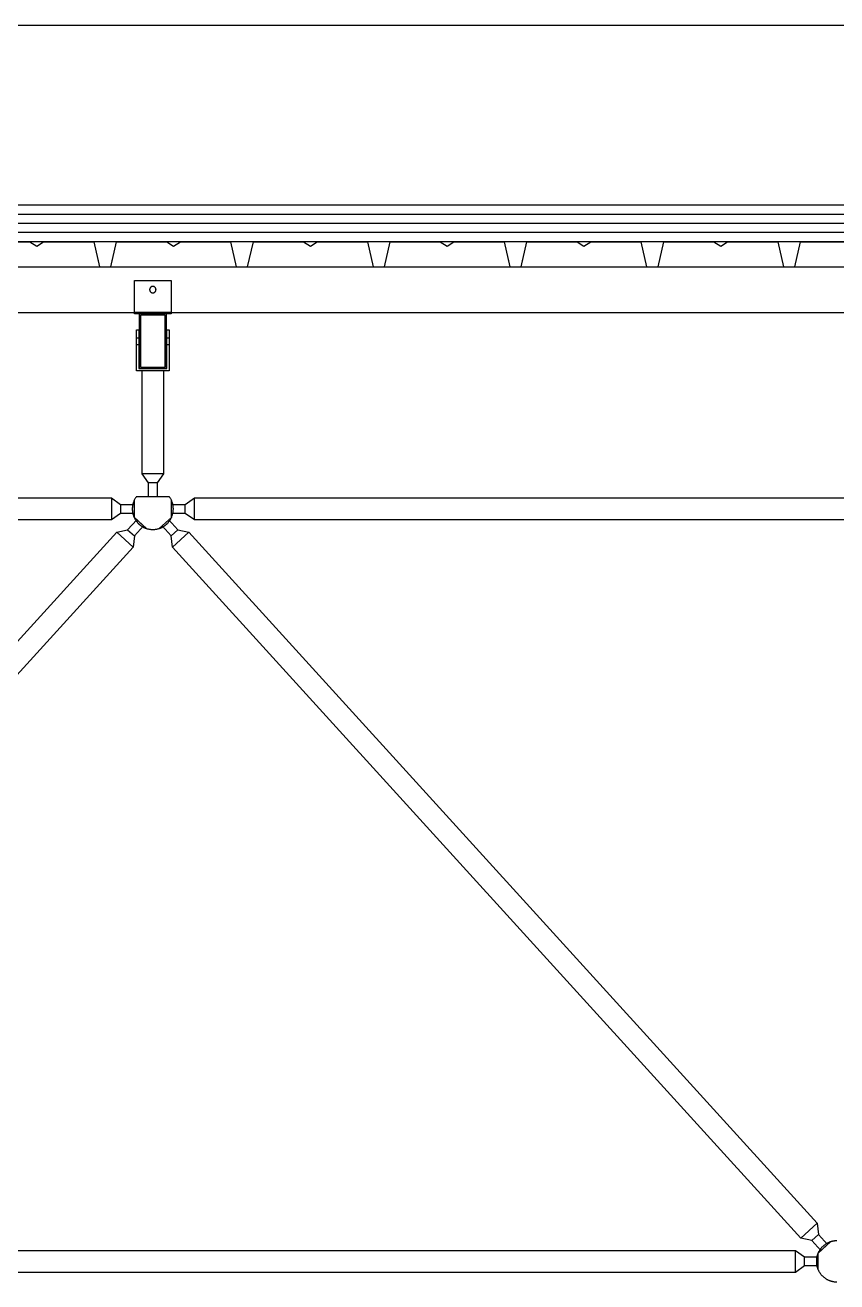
# Model space of a CAD drawing. Header units: centimetres. Extents: x 26200 to 152500, y -600 to 9300.
# Drawn here: x 129286.7 to 129464.7, y 1818.9 to 2094.5 of the extents above; entities that cross this region are included whole.
import ezdxf

# ---------------------------------------------------------------- set-up
doc = ezdxf.new("R2010")
doc.units = ezdxf.units.CM
doc.layers.add('ROTAS-MIMARI-KESIT', color=8, linetype='Continuous')

msp = doc.modelspace()

# ---------------------------------------------------------------- linework, layer by layer
at = {"layer": 'ROTAS-MIMARI-KESIT'}
msp.add_line((129128.29, 2094.5), (147186.65, 2094.5), dxfattribs=at)
for points in [[(147194.7, 2054.99), (129122.2, 2054.99)], [(147194.7, 2052.99), (129122.2, 2052.99)], [(147194.7, 2050.99), (129122.2, 2050.99)], [(147194.7, 2048.99), (129122.2, 2048.99)], [(147194.7, 2046.99), (129122.2, 2046.99)], [(129276.74, 2046.99), (129287.74, 2046.99), (129289.24, 2045.99), (129290.74, 2046.99), (129301.74, 2046.99), (129302.99, 2041.49), (129305.49, 2041.49), (129305.93, 2043.44)], [(129302.54, 2043.44), (129302.99, 2041.49), (129305.49, 2041.49), (129306.74, 2046.99), (129317.74, 2046.99), (129319.24, 2045.99), (129320.74, 2046.99), (129331.74, 2046.99), (129332.99, 2041.49), (129335.49, 2041.49), (129336.74, 2046.99), (129347.74, 2046.99), (129349.24, 2045.99), (129350.74, 2046.99), (129361.74, 2046.99), (129362.99, 2041.49), (129365.49, 2041.49), (129366.74, 2046.99), (129377.74, 2046.99), (129379.24, 2045.99), (129380.74, 2046.99), (129391.74, 2046.99), (129392.99, 2041.49), (129395.49, 2041.49), (129395.93, 2043.44)], [(129392.54, 2043.44), (129392.99, 2041.49), (129395.49, 2041.49), (129396.74, 2046.99), (129407.74, 2046.99), (129409.24, 2045.99), (129410.74, 2046.99), (129421.74, 2046.99), (129422.99, 2041.49), (129425.49, 2041.49), (129426.74, 2046.99), (129437.74, 2046.99), (129439.24, 2045.99), (129440.74, 2046.99), (129451.74, 2046.99), (129452.99, 2041.49), (129455.49, 2041.49), (129456.74, 2046.99), (129467.74, 2046.99)], [(129112.2, 2041.49), (138109.7, 2041.49)], [(129112.2, 2031.49), (138109.7, 2031.49)], [(129318.7, 2031.49), (129310.7, 2031.49)], [(129317.7, 2019.19), (129317.7, 2031.19), (129311.7, 2031.19), (129311.7, 2019.19)], [(129311.1, 2025.89), (129311.6, 2025.89)], [(129317.8, 2025.89), (129318.3, 2025.89)], [(129311.1, 2024.49), (129311.6, 2024.49)], [(129317.8, 2024.49), (129318.3, 2024.49)], [(129312.28, 2018.69), (129312.28, 1996.09), (129313.7, 1994.09), (129313.7, 1991.09)], [(129315.7, 1991.09), (129315.7, 1994.09), (129317.11, 1996.09), (129317.11, 2018.69)], [(129317.11, 1996.09), (129312.28, 1996.09)], [(129315.7, 1994.09), (129313.7, 1994.09)], [(129168.8, 1989.39), (129171.8, 1989.39), (129173.8, 1990.8), (129305.6, 1990.8), (129307.6, 1989.39), (129310.6, 1989.39)], [(129305.6, 1990.8), (129305.6, 1985.97)], [(129311.1, 1991.09), (129311.01, 1990.97), (129310.93, 1990.84), (129310.85, 1990.71), (129310.77, 1990.58), (129310.7, 1990.45), (129310.63, 1990.31), (129310.56, 1990.17), (129310.51, 1990.02), (129310.45, 1989.88), (129310.43, 1989.8), (129310.4, 1989.73), (129310.38, 1989.65), (129310.36, 1989.57), (129310.34, 1989.5), (129310.32, 1989.42), (129310.3, 1989.34), (129310.28, 1989.26), (129310.27, 1989.19), (129310.26, 1989.11), (129310.24, 1989.03), (129310.23, 1988.95), (129310.22, 1988.87), (129310.22, 1988.79), (129310.21, 1988.71), (129310.2, 1988.63), (129310.2, 1988.55), (129310.2, 1988.47), (129310.2, 1988.39), (129310.2, 1988.31), (129310.2, 1988.23), (129310.2, 1988.15), (129310.21, 1988.07), (129310.21, 1987.99), (129310.22, 1987.92), (129310.23, 1987.84), (129310.24, 1987.76), (129310.25, 1987.68), (129310.28, 1987.53), (129310.31, 1987.37), (129310.35, 1987.22), (129310.39, 1987.07), (129310.44, 1986.93), (129310.49, 1986.79), (129310.55, 1986.65), (129310.61, 1986.51), (129310.67, 1986.37), (129310.74, 1986.24), (129310.81, 1986.11), (129310.89, 1985.98), (129310.98, 1985.86), (129311.07, 1985.73), (129311.16, 1985.61), (129311.26, 1985.49), (129311.36, 1985.37), (129311.47, 1985.25), (129311.52, 1985.2), (129311.58, 1985.14), (129311.64, 1985.09), (129311.69, 1985.04), (129311.75, 1984.98), (129311.81, 1984.93), (129311.88, 1984.88), (129311.94, 1984.83), (129312, 1984.78), (129312.07, 1984.74), (129312.13, 1984.69), (129312.2, 1984.65), (129312.26, 1984.6), (129312.33, 1984.56), (129312.4, 1984.52), (129312.47, 1984.48), (129312.54, 1984.44), (129312.61, 1984.4), (129312.68, 1984.36), (129312.75, 1984.33), (129312.82, 1984.3), (129312.9, 1984.26), (129312.97, 1984.23), (129313.04, 1984.2), (129313.12, 1984.17), (129313.19, 1984.15), (129313.27, 1984.12), (129313.34, 1984.1), (129313.49, 1984.05), (129313.64, 1984.01), (129313.79, 1983.98), (129313.95, 1983.95), (129314.1, 1983.93), (129314.25, 1983.91), (129314.4, 1983.9), (129314.55, 1983.89), (129314.7, 1983.89), (129314.85, 1983.89), (129315, 1983.9), (129315.15, 1983.91), (129315.3, 1983.93), (129315.45, 1983.95), (129315.6, 1983.98), (129315.75, 1984.01), (129315.9, 1984.05), (129316.05, 1984.1), (129316.13, 1984.12), (129316.2, 1984.15), (129316.28, 1984.17), (129316.35, 1984.2), (129316.43, 1984.23), (129316.5, 1984.26), (129316.57, 1984.3), (129316.64, 1984.33), (129316.71, 1984.36), (129316.79, 1984.4), (129316.86, 1984.44), (129316.93, 1984.48), (129316.99, 1984.52), (129317.06, 1984.56), (129317.13, 1984.6), (129317.2, 1984.65), (129317.26, 1984.69), (129317.33, 1984.74), (129317.39, 1984.78), (129317.46, 1984.83), (129317.52, 1984.88), (129317.58, 1984.93), (129317.64, 1984.98), (129317.7, 1985.04), (129317.76, 1985.09), (129317.82, 1985.14), (129317.87, 1985.2), (129317.93, 1985.25), (129318.04, 1985.37), (129318.14, 1985.49), (129318.24, 1985.61), (129318.33, 1985.73), (129318.42, 1985.86), (129318.5, 1985.98), (129318.58, 1986.11), (129318.65, 1986.24), (129318.72, 1986.37), (129318.79, 1986.51), (129318.85, 1986.65), (129318.9, 1986.79), (129318.95, 1986.93), (129319, 1987.07), (129319.04, 1987.22), (129319.08, 1987.37), (129319.11, 1987.53), (129319.14, 1987.68), (129319.15, 1987.76), (129319.16, 1987.84), (129319.17, 1987.92), (129319.18, 1987.99), (129319.19, 1988.07), (129319.19, 1988.15), (129319.19, 1988.23), (129319.2, 1988.31), (129319.2, 1988.39), (129319.2, 1988.47), (129319.19, 1988.55), (129319.19, 1988.63), (129319.19, 1988.71), (129319.18, 1988.79), (129319.17, 1988.87), (129319.16, 1988.95), (129319.15, 1989.03), (129319.14, 1989.11), (129319.13, 1989.19), (129319.11, 1989.26), (129319.09, 1989.34), (129319.08, 1989.42), (129319.06, 1989.5), (129319.04, 1989.57), (129319.02, 1989.65), (129318.99, 1989.73), (129318.97, 1989.8), (129318.94, 1989.88), (129318.89, 1990.02), (129318.83, 1990.17), (129318.77, 1990.31), (129318.7, 1990.45), (129318.63, 1990.58), (129318.55, 1990.71), (129318.47, 1990.84), (129318.38, 1990.97), (129318.3, 1991.09)], [(129310.6, 1990.24), (129310.6, 1986.53)], [(129311.1, 1991.09), (129318.3, 1991.09)], [(129318.8, 1989.39), (129321.8, 1989.39), (129323.8, 1990.8), (129605.6, 1990.8), (129607.6, 1989.39), (129610.6, 1989.39)], [(129318.8, 1986.53), (129318.8, 1990.24)], [(129323.8, 1985.97), (129323.8, 1990.8)], [(129310.6, 1987.39), (129307.6, 1987.39), (129305.6, 1985.97), (129173.8, 1985.97), (129171.8, 1987.39), (129168.8, 1987.39)], [(129307.6, 1989.39), (129307.6, 1987.39)], [(129610.6, 1987.39), (129607.6, 1987.39), (129605.6, 1985.97), (129323.8, 1985.97), (129321.8, 1987.39), (129318.8, 1987.39)], [(129321.8, 1987.39), (129321.8, 1989.39)], [(129310.57, 1986.6), (129313.31, 1984.11)], [(129316.08, 1984.11), (129318.83, 1986.6)], [(129306.79, 1983.28), (129310.36, 1980.03)], [(129309.18, 1983.81), (129310.66, 1982.46)], [(129318.73, 1982.46), (129320.21, 1983.81)], [(129319.03, 1980.03), (129322.61, 1983.28)], [(129456.79, 1828.5), (129460.36, 1831.74)], [(129459.18, 1827.97), (129460.66, 1829.31)], [(129464.7, 1827.89), (129464.6, 1827.89), (129464.5, 1827.88), (129464.4, 1827.88), (129464.29, 1827.87), (129464.19, 1827.86), (129464.09, 1827.84), (129463.98, 1827.83), (129463.88, 1827.81), (129463.77, 1827.79), (129463.67, 1827.77), (129463.56, 1827.74), (129463.46, 1827.71), (129463.35, 1827.68), (129463.25, 1827.65), (129463.15, 1827.61), (129463.04, 1827.57), (129462.94, 1827.53), (129462.83, 1827.48), (129462.73, 1827.43), (129462.63, 1827.38), (129462.53, 1827.33), (129462.43, 1827.27), (129462.33, 1827.21), (129462.24, 1827.15), (129462.14, 1827.09), (129462.04, 1827.02), (129461.95, 1826.95), (129461.86, 1826.88), (129461.77, 1826.81), (129461.68, 1826.73), (129461.6, 1826.65), (129461.52, 1826.57), (129461.43, 1826.49), (129461.36, 1826.4), (129461.28, 1826.31), (129461.2, 1826.22), (129461.13, 1826.13), (129461.06, 1826.04), (129461, 1825.94), (129460.93, 1825.85), (129460.87, 1825.75), (129460.81, 1825.65), (129460.75, 1825.55), (129460.7, 1825.45), (129460.65, 1825.35), (129460.6, 1825.25), (129460.56, 1825.15), (129460.51, 1825.04), (129460.47, 1824.94), (129460.44, 1824.83), (129460.4, 1824.73), (129460.37, 1824.62), (129460.34, 1824.52), (129460.32, 1824.41), (129460.29, 1824.31), (129460.27, 1824.21), (129460.25, 1824.1), (129460.24, 1824), (129460.23, 1823.89), (129460.22, 1823.79), (129460.21, 1823.69), (129460.2, 1823.59), (129460.2, 1823.49), (129460.2, 1823.39), (129460.2, 1823.29), (129460.2, 1823.19), (129460.21, 1823.08), (129460.22, 1822.98), (129460.23, 1822.88), (129460.24, 1822.78), (129460.25, 1822.67), (129460.27, 1822.57), (129460.29, 1822.46), (129460.32, 1822.36), (129460.34, 1822.25), (129460.37, 1822.15), (129460.4, 1822.04), (129460.44, 1821.94), (129460.47, 1821.83), (129460.51, 1821.73), (129460.56, 1821.63), (129460.6, 1821.52), (129460.65, 1821.42), (129460.7, 1821.32), (129460.75, 1821.22), (129460.81, 1821.12), (129460.87, 1821.02), (129460.93, 1820.92), (129461, 1820.83), (129461.06, 1820.73), (129461.13, 1820.64), (129461.2, 1820.55), (129461.28, 1820.46), (129461.36, 1820.37), (129461.43, 1820.29), (129461.52, 1820.2), (129461.6, 1820.12), (129461.68, 1820.04), (129461.77, 1819.97), (129461.86, 1819.89), (129461.95, 1819.82), (129462.04, 1819.75), (129462.14, 1819.68), (129462.24, 1819.62), (129462.33, 1819.56), (129462.43, 1819.5), (129462.53, 1819.44), (129462.63, 1819.39), (129462.73, 1819.34), (129462.83, 1819.29), (129462.94, 1819.25), (129463.04, 1819.2), (129463.15, 1819.16), (129463.25, 1819.13), (129463.35, 1819.09), (129463.46, 1819.06), (129463.56, 1819.03), (129463.67, 1819.01), (129463.77, 1818.98), (129463.88, 1818.96), (129463.98, 1818.94), (129464.09, 1818.93), (129464.19, 1818.92), (129464.29, 1818.9), (129464.4, 1818.9), (129464.5, 1818.89), (129464.6, 1818.89), (129464.7, 1818.89)], [(129460.57, 1825.17), (129463.31, 1827.67)], [(129168.8, 1824.39), (129171.8, 1824.39), (129173.8, 1825.8), (129455.6, 1825.8), (129457.6, 1824.39), (129460.6, 1824.39)], [(129455.6, 1820.97), (129455.6, 1825.8)], [(129460.6, 1821.53), (129460.6, 1825.24)], [(129460.6, 1822.39), (129457.6, 1822.39), (129455.6, 1820.97), (129173.8, 1820.97), (129171.8, 1822.39), (129168.8, 1822.39)], [(129457.6, 1822.39), (129457.6, 1824.39)]]:
    msp.add_lwpolyline(points, dxfattribs=at)
for points in [[(129310.7, 2038.49), (129318.7, 2038.49), (129318.7, 2031.19), (129310.7, 2031.19)], [(129315.4, 2036.49), (129315.4, 2036.5), (129315.4, 2036.52), (129315.4, 2036.53), (129315.39, 2036.55), (129315.39, 2036.57), (129315.39, 2036.58), (129315.39, 2036.6), (129315.39, 2036.61), (129315.38, 2036.63), (129315.38, 2036.65), (129315.37, 2036.66), (129315.37, 2036.68), (129315.37, 2036.7), (129315.36, 2036.71), (129315.35, 2036.73), (129315.35, 2036.74), (129315.34, 2036.76), (129315.33, 2036.78), (129315.33, 2036.79), (129315.32, 2036.81), (129315.31, 2036.82), (129315.3, 2036.84), (129315.29, 2036.85), (129315.28, 2036.87), (129315.27, 2036.88), (129315.26, 2036.9), (129315.25, 2036.91), (129315.24, 2036.93), (129315.23, 2036.94), (129315.22, 2036.96), (129315.21, 2036.97), (129315.19, 2036.98), (129315.18, 2036.99), (129315.17, 2037.01), (129315.15, 2037.02), (129315.14, 2037.03), (129315.12, 2037.04), (129315.11, 2037.05), (129315.1, 2037.06), (129315.08, 2037.07), (129315.07, 2037.08), (129315.05, 2037.09), (129315.03, 2037.1), (129315.02, 2037.11), (129315, 2037.12), (129314.99, 2037.12), (129314.97, 2037.13), (129314.96, 2037.14), (129314.94, 2037.14), (129314.92, 2037.15), (129314.91, 2037.15), (129314.89, 2037.16), (129314.87, 2037.16), (129314.86, 2037.17), (129314.84, 2037.17), (129314.82, 2037.17), (129314.81, 2037.18), (129314.79, 2037.18), (129314.78, 2037.18), (129314.76, 2037.18), (129314.74, 2037.19), (129314.73, 2037.19), (129314.71, 2037.19), (129314.7, 2037.19), (129314.68, 2037.19), (129314.67, 2037.19), (129314.65, 2037.19), (129314.63, 2037.18), (129314.62, 2037.18), (129314.6, 2037.18), (129314.59, 2037.18), (129314.57, 2037.17), (129314.55, 2037.17), (129314.54, 2037.17), (129314.52, 2037.16), (129314.5, 2037.16), (129314.49, 2037.15), (129314.47, 2037.15), (129314.46, 2037.14), (129314.44, 2037.14), (129314.42, 2037.13), (129314.41, 2037.12), (129314.39, 2037.12), (129314.38, 2037.11), (129314.36, 2037.1), (129314.34, 2037.09), (129314.33, 2037.08), (129314.31, 2037.07), (129314.3, 2037.06), (129314.28, 2037.05), (129314.27, 2037.04), (129314.26, 2037.03), (129314.24, 2037.02), (129314.23, 2037.01), (129314.22, 2036.99), (129314.2, 2036.98), (129314.19, 2036.97), (129314.18, 2036.96), (129314.17, 2036.94), (129314.15, 2036.93), (129314.14, 2036.91), (129314.13, 2036.9), (129314.12, 2036.88), (129314.11, 2036.87), (129314.1, 2036.85), (129314.09, 2036.84), (129314.08, 2036.82), (129314.08, 2036.81), (129314.07, 2036.79), (129314.06, 2036.78), (129314.05, 2036.76), (129314.05, 2036.74), (129314.04, 2036.73), (129314.03, 2036.71), (129314.03, 2036.7), (129314.02, 2036.68), (129314.02, 2036.66), (129314.02, 2036.65), (129314.01, 2036.63), (129314.01, 2036.61), (129314.01, 2036.6), (129314, 2036.58), (129314, 2036.57), (129314, 2036.55), (129314, 2036.53), (129314, 2036.52), (129314, 2036.5), (129314, 2036.49), (129314, 2036.47), (129314, 2036.46), (129314, 2036.44), (129314, 2036.42), (129314, 2036.41), (129314, 2036.39), (129314.01, 2036.38), (129314.01, 2036.36), (129314.01, 2036.34), (129314.02, 2036.33), (129314.02, 2036.31), (129314.02, 2036.29), (129314.03, 2036.28), (129314.03, 2036.26), (129314.04, 2036.25), (129314.05, 2036.23), (129314.05, 2036.21), (129314.06, 2036.2), (129314.07, 2036.18), (129314.08, 2036.17), (129314.08, 2036.15), (129314.09, 2036.13), (129314.1, 2036.12), (129314.11, 2036.1), (129314.12, 2036.09), (129314.13, 2036.07), (129314.14, 2036.06), (129314.15, 2036.05), (129314.17, 2036.03), (129314.18, 2036.02), (129314.19, 2036), (129314.2, 2035.99), (129314.22, 2035.98), (129314.23, 2035.97), (129314.24, 2035.95), (129314.26, 2035.94), (129314.27, 2035.93), (129314.28, 2035.92), (129314.3, 2035.91), (129314.31, 2035.9), (129314.33, 2035.89), (129314.34, 2035.88), (129314.36, 2035.87), (129314.38, 2035.86), (129314.39, 2035.86), (129314.41, 2035.85), (129314.42, 2035.84), (129314.44, 2035.84), (129314.46, 2035.83), (129314.47, 2035.82), (129314.49, 2035.82), (129314.5, 2035.81), (129314.52, 2035.81), (129314.54, 2035.81), (129314.55, 2035.8), (129314.57, 2035.8), (129314.59, 2035.8), (129314.6, 2035.79), (129314.62, 2035.79), (129314.63, 2035.79), (129314.65, 2035.79), (129314.67, 2035.79), (129314.68, 2035.79), (129314.7, 2035.79), (129314.71, 2035.79), (129314.73, 2035.79), (129314.74, 2035.79), (129314.76, 2035.79), (129314.78, 2035.79), (129314.79, 2035.79), (129314.81, 2035.8), (129314.82, 2035.8), (129314.84, 2035.8), (129314.86, 2035.81), (129314.87, 2035.81), (129314.89, 2035.81), (129314.91, 2035.82), (129314.92, 2035.82), (129314.94, 2035.83), (129314.96, 2035.84), (129314.97, 2035.84), (129314.99, 2035.85), (129315, 2035.86), (129315.02, 2035.86), (129315.03, 2035.87), (129315.05, 2035.88), (129315.07, 2035.89), (129315.08, 2035.9), (129315.1, 2035.91), (129315.11, 2035.92), (129315.12, 2035.93), (129315.14, 2035.94), (129315.15, 2035.95), (129315.17, 2035.97), (129315.18, 2035.98), (129315.19, 2035.99), (129315.21, 2036), (129315.22, 2036.02), (129315.23, 2036.03), (129315.24, 2036.05), (129315.25, 2036.06), (129315.26, 2036.07), (129315.27, 2036.09), (129315.28, 2036.1), (129315.29, 2036.12), (129315.3, 2036.13), (129315.31, 2036.15), (129315.32, 2036.17), (129315.33, 2036.18), (129315.33, 2036.2), (129315.34, 2036.21), (129315.35, 2036.23), (129315.35, 2036.25), (129315.36, 2036.26), (129315.37, 2036.28), (129315.37, 2036.29), (129315.37, 2036.31), (129315.38, 2036.33), (129315.38, 2036.34), (129315.39, 2036.36), (129315.39, 2036.38), (129315.39, 2036.39), (129315.39, 2036.41), (129315.39, 2036.42), (129315.4, 2036.44), (129315.4, 2036.46), (129315.4, 2036.47)], [(129317.4, 2030.89), (129312, 2030.89), (129312, 2019.49), (129317.4, 2019.49)], [(129311.1, 2027.69), (129311.6, 2027.69), (129311.6, 2019.19), (129317.8, 2019.19), (129317.8, 2027.69), (129318.3, 2027.69), (129318.3, 2018.69), (129311.1, 2018.69)], [(129166.72, 1827.09), (129168.73, 1829.31), (129169.03, 1831.74), (129306.79, 1983.28), (129309.18, 1983.81), (129311.2, 1986.03), (129312.68, 1984.68), (129310.66, 1982.46), (129310.36, 1980.03), (129172.61, 1828.5), (129170.21, 1827.97), (129168.2, 1825.75)], [(129461.2, 1825.75), (129459.18, 1827.97), (129456.79, 1828.5), (129319.03, 1980.03), (129318.73, 1982.46), (129316.72, 1984.68), (129318.2, 1986.03), (129320.21, 1983.81), (129322.61, 1983.28), (129460.36, 1831.74), (129460.66, 1829.31), (129462.68, 1827.09)]]:
    msp.add_lwpolyline(points, close=True, dxfattribs=at)

doc.saveas('drawing.dxf')
